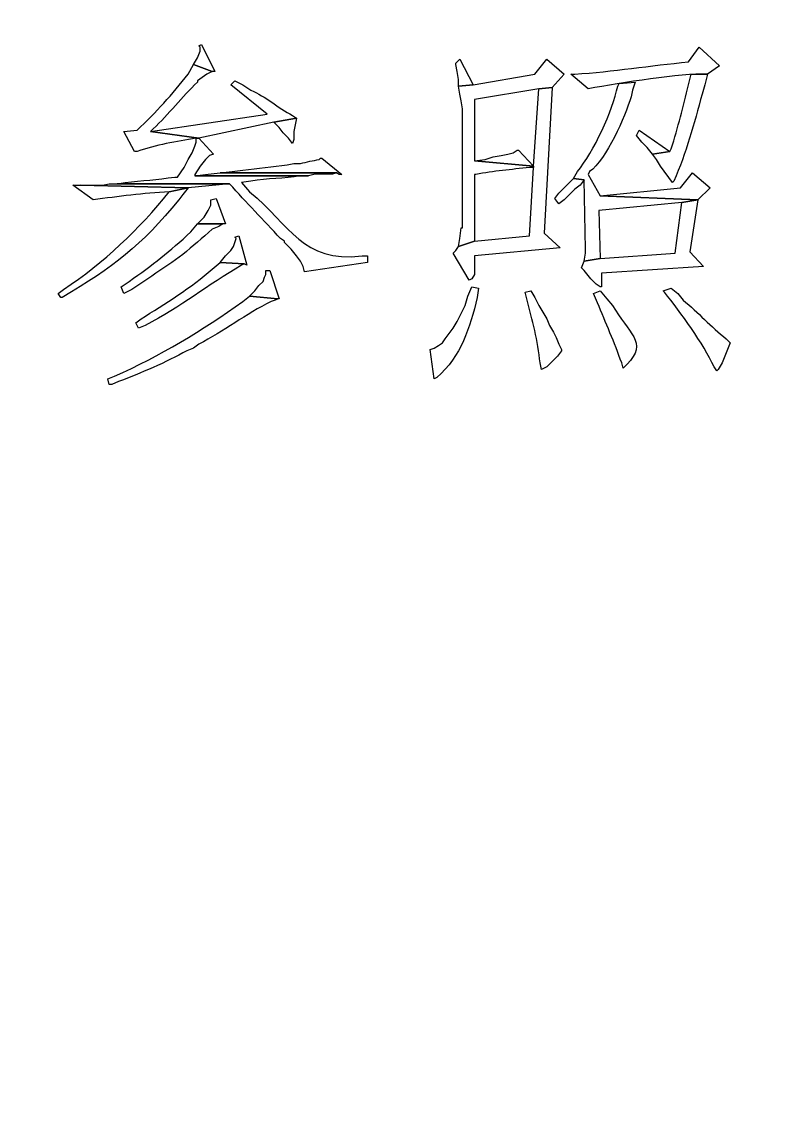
# Model space of a CAD drawing. Header units: centimetres. Extents: x -20.7 to 20.7, y -14.5 to 14.5.
# Drawn here: x -12.181 to -11.007, y -10.452 to -8.706 of the extents above; entities that cross this region are included whole.
import ezdxf

# ---------------------------------------------------------------- set-up
doc = ezdxf.new("R2010")
doc.units = ezdxf.units.CM
doc.header["$MEASUREMENT"] = 0
doc.layers.add('layer 1', color=7, linetype='Continuous')

msp = doc.modelspace()

# ---------------------------------------------------------------- linework, layer by layer
at = {"layer": 'layer 1', "lineweight": 9}
msp.add_open_spline([(19.88612, 13.89874), (19.88612, 13.89874), (-20.11465, 13.89874), (-20.11465, 13.89874), (-20.11465, 13.89874), (-20.11465, 13.89874), (-20.11465, -13.80208), (-20.11465, -13.80208)], degree=3, knots=[0, 0, 0, 0, 0.3333333, 0.3333333, 0.3333333, 0.3333333, 1, 1, 1, 1], dxfattribs=at)
at = {"layer": 'layer 1'}
for points, knots in [([(-11.89775, -8.74113), (-11.89775, -8.74113), (-11.90198, -8.74325), (-11.90198, -8.74325), (-11.90198, -8.74325), (-11.90198, -8.74325), (-11.89987, -8.74536), (-11.89987, -8.74536), (-11.89987, -8.74536), (-11.89987, -8.74536), (-11.89987, -8.75171), (-11.89987, -8.75171), (-11.89987, -8.75171), (-11.89987, -8.75171), (-11.9041, -8.7623), (-11.9041, -8.7623), (-11.9041, -8.7623), (-11.9041, -8.7623), (-11.91045, -8.77288), (-11.91045, -8.77288), (-11.91045, -8.77288), (-11.91045, -8.77288), (-11.88082, -8.78346), (-11.88082, -8.78346), (-11.88082, -8.78346), (-11.88082, -8.78346), (-11.87658, -8.78346), (-11.87658, -8.78346), (-11.87658, -8.78346), (-11.87658, -8.78346), (-11.89775, -8.74113), (-11.89775, -8.74113)], [0, 0, 0, 0, 0.1111111, 0.1111111, 0.1111111, 0.1111111, 0.2222222, 0.2222222, 0.2222222, 0.2222222, 0.3333333, 0.3333333, 0.3333333, 0.3333333, 0.4444444, 0.4444444, 0.4444444, 0.4444444, 0.5555556, 0.5555556, 0.5555556, 0.5555556, 0.6666667, 0.6666667, 0.6666667, 0.6666667, 0.7777778, 0.7777778, 0.7777778, 0.7777778, 1, 1, 1, 1]), ([(-11.11035, -8.74536), (-11.11035, -8.74536), (-11.12728, -8.76865), (-11.12728, -8.76865), (-11.12728, -8.76865), (-11.18771, -8.77373), (-11.2474, -8.78456), (-11.3072, -8.7877), (-11.3072, -8.7877), (-11.3072, -8.7877), (-11.31355, -8.7877), (-11.31355, -8.7877), (-11.31355, -8.7877), (-11.31355, -8.7877), (-11.28603, -8.81098), (-11.28603, -8.81098), (-11.28603, -8.81098), (-11.23294, -8.80174), (-11.13984, -8.78664), (-11.09765, -8.7877), (-11.09765, -8.7877), (-11.09765, -8.7877), (-11.0786, -8.775), (-11.0786, -8.775), (-11.0786, -8.775), (-11.0786, -8.775), (-11.11035, -8.74536), (-11.11035, -8.74536)], [0, 0, 0, 0, 0.125, 0.125, 0.125, 0.125, 0.25, 0.25, 0.25, 0.25, 0.375, 0.375, 0.375, 0.375, 0.5, 0.5, 0.5, 0.5, 0.625, 0.625, 0.625, 0.625, 0.75, 0.75, 0.75, 0.75, 1, 1, 1, 1]), ([(-11.48923, -8.76441), (-11.48923, -8.76441), (-11.49558, -8.77076), (-11.49558, -8.77076), (-11.49558, -8.77076), (-11.49558, -8.77076), (-11.49558, -8.77288), (-11.49558, -8.77288), (-11.49558, -8.77288), (-11.49558, -8.77288), (-11.49347, -8.78346), (-11.49347, -8.78346), (-11.49347, -8.78346), (-11.49347, -8.78346), (-11.49135, -8.79616), (-11.49135, -8.79616), (-11.49135, -8.79616), (-11.49135, -8.79616), (-11.49135, -8.80675), (-11.49135, -8.80675), (-11.49135, -8.80675), (-11.49135, -8.80675), (-11.46807, -8.80463), (-11.46807, -8.80463), (-11.46807, -8.80463), (-11.46807, -8.80463), (-11.48923, -8.76441), (-11.48923, -8.76441)], [0, 0, 0, 0, 0.125, 0.125, 0.125, 0.125, 0.25, 0.25, 0.25, 0.25, 0.375, 0.375, 0.375, 0.375, 0.5, 0.5, 0.5, 0.5, 0.625, 0.625, 0.625, 0.625, 0.75, 0.75, 0.75, 0.75, 1, 1, 1, 1]), ([(-11.35165, -8.76441), (-11.35165, -8.76441), (-11.3707, -8.7877), (-11.3707, -8.7877), (-11.3707, -8.7877), (-11.3707, -8.7877), (-11.46807, -8.80463), (-11.46807, -8.80463), (-11.46807, -8.80463), (-11.46807, -8.80463), (-11.49135, -8.80675), (-11.49135, -8.80675), (-11.49135, -8.80675), (-11.49135, -8.80675), (-11.48923, -8.81945), (-11.48923, -8.81945), (-11.48923, -8.81945), (-11.48923, -8.81945), (-11.48712, -8.83003), (-11.48712, -8.83003), (-11.48712, -8.83003), (-11.48712, -8.83003), (-11.485, -8.84273), (-11.485, -8.84273), (-11.485, -8.84273), (-11.485, -8.84273), (-11.485, -9.03111), (-11.485, -9.03111), (-11.485, -9.03111), (-11.485, -9.03111), (-11.48712, -9.03111), (-11.48712, -9.03111), (-11.48712, -9.03111), (-11.48712, -9.03111), (-11.48923, -9.04805), (-11.48923, -9.04805), (-11.48923, -9.04805), (-11.48923, -9.04805), (-11.49135, -9.06075), (-11.49135, -9.06075), (-11.49135, -9.06075), (-11.49135, -9.06075), (-11.46595, -9.05228), (-11.46595, -9.05228), (-11.46595, -9.05228), (-11.46595, -9.05228), (-11.46595, -8.94645), (-11.46595, -8.94645), (-11.46595, -8.94645), (-11.46595, -8.94645), (-11.46383, -8.94645), (-11.46383, -8.94645), (-11.46383, -8.94645), (-11.43568, -8.94144), (-11.40728, -8.93865), (-11.37917, -8.93586), (-11.37917, -8.93586), (-11.37917, -8.93586), (-11.37282, -8.93586), (-11.37282, -8.93586), (-11.37282, -8.93586), (-11.37282, -8.93586), (-11.37282, -8.93375), (-11.37282, -8.93375), (-11.37282, -8.93375), (-11.37282, -8.93375), (-11.46595, -8.92528), (-11.46595, -8.92528), (-11.46595, -8.92528), (-11.46595, -8.92528), (-11.46595, -8.82791), (-11.46595, -8.82791), (-11.46595, -8.82791), (-11.46595, -8.82791), (-11.36435, -8.81098), (-11.36435, -8.81098), (-11.36435, -8.81098), (-11.36435, -8.81098), (-11.34318, -8.80886), (-11.34318, -8.80886), (-11.34318, -8.80886), (-11.34318, -8.80886), (-11.32413, -8.7877), (-11.32413, -8.7877), (-11.32413, -8.7877), (-11.32413, -8.7877), (-11.35165, -8.76441), (-11.35165, -8.76441)], [0, 0, 0, 0, 0.0434783, 0.0434783, 0.0434783, 0.0434783, 0.0869565, 0.0869565, 0.0869565, 0.0869565, 0.1304348, 0.1304348, 0.1304348, 0.1304348, 0.173913, 0.173913, 0.173913, 0.173913, 0.2173913, 0.2173913, 0.2173913, 0.2173913, 0.2608696, 0.2608696, 0.2608696, 0.2608696, 0.3043478, 0.3043478, 0.3043478, 0.3043478, 0.3478261, 0.3478261, 0.3478261, 0.3478261, 0.3913043, 0.3913043, 0.3913043, 0.3913043, 0.4347826, 0.4347826, 0.4347826, 0.4347826, 0.4782609, 0.4782609, 0.4782609, 0.4782609, 0.5217391, 0.5217391, 0.5217391, 0.5217391, 0.5652174, 0.5652174, 0.5652174, 0.5652174, 0.6086957, 0.6086957, 0.6086957, 0.6086957, 0.6521739, 0.6521739, 0.6521739, 0.6521739, 0.6956522, 0.6956522, 0.6956522, 0.6956522, 0.7391304, 0.7391304, 0.7391304, 0.7391304, 0.7826087, 0.7826087, 0.7826087, 0.7826087, 0.826087, 0.826087, 0.826087, 0.826087, 0.8695652, 0.8695652, 0.8695652, 0.8695652, 0.9130435, 0.9130435, 0.9130435, 0.9130435, 1, 1, 1, 1]), ([(-11.91045, -8.77288), (-11.91045, -8.77288), (-11.91892, -8.7877), (-11.91892, -8.7877), (-11.91892, -8.7877), (-11.94322, -8.81976), (-11.97014, -8.84848), (-11.99935, -8.8766), (-11.99935, -8.8766), (-11.99935, -8.8766), (-12.02052, -8.87871), (-12.02052, -8.87871), (-12.02052, -8.87871), (-12.02052, -8.87871), (-12.00358, -8.91046), (-12.00358, -8.91046), (-12.00358, -8.91046), (-12.00358, -8.91046), (-11.99935, -8.91046), (-11.99935, -8.91046), (-11.99935, -8.91046), (-11.96947, -8.89921), (-11.93758, -8.89519), (-11.90622, -8.8893), (-11.90622, -8.8893), (-11.90622, -8.8893), (-11.90198, -8.8893), (-11.90198, -8.8893), (-11.90198, -8.8893), (-11.90198, -8.8893), (-11.97818, -8.87871), (-11.97818, -8.87871), (-11.97818, -8.87871), (-11.97818, -8.87871), (-11.97395, -8.87448), (-11.97395, -8.87448), (-11.97395, -8.87448), (-11.94968, -8.85137), (-11.92795, -8.82378), (-11.9041, -8.8004), (-11.9041, -8.8004), (-11.9041, -8.8004), (-11.9041, -8.79828), (-11.9041, -8.79828), (-11.9041, -8.79828), (-11.9041, -8.79828), (-11.88928, -8.7877), (-11.88928, -8.7877), (-11.88928, -8.7877), (-11.88928, -8.7877), (-11.88082, -8.78346), (-11.88082, -8.78346), (-11.88082, -8.78346), (-11.88082, -8.78346), (-11.91045, -8.77288), (-11.91045, -8.77288)], [0, 0, 0, 0, 0.0666667, 0.0666667, 0.0666667, 0.0666667, 0.1333333, 0.1333333, 0.1333333, 0.1333333, 0.2, 0.2, 0.2, 0.2, 0.2666667, 0.2666667, 0.2666667, 0.2666667, 0.3333333, 0.3333333, 0.3333333, 0.3333333, 0.4, 0.4, 0.4, 0.4, 0.4666667, 0.4666667, 0.4666667, 0.4666667, 0.5333333, 0.5333333, 0.5333333, 0.5333333, 0.6, 0.6, 0.6, 0.6, 0.6666667, 0.6666667, 0.6666667, 0.6666667, 0.7333333, 0.7333333, 0.7333333, 0.7333333, 0.8, 0.8, 0.8, 0.8, 0.8666667, 0.8666667, 0.8666667, 0.8666667, 1, 1, 1, 1]), ([(-11.84483, -8.79828), (-11.84483, -8.79828), (-11.85118, -8.80463), (-11.85118, -8.80463), (-11.85118, -8.80463), (-11.85118, -8.80463), (-11.79403, -8.8512), (-11.79403, -8.8512), (-11.79403, -8.8512), (-11.79403, -8.8512), (-11.97818, -8.87871), (-11.97818, -8.87871), (-11.97818, -8.87871), (-11.97818, -8.87871), (-11.90198, -8.8893), (-11.90198, -8.8893), (-11.90198, -8.8893), (-11.90198, -8.8893), (-11.78345, -8.8639), (-11.78345, -8.8639), (-11.78345, -8.8639), (-11.78345, -8.8639), (-11.74747, -8.85755), (-11.74747, -8.85755), (-11.74747, -8.85755), (-11.74747, -8.85755), (-11.75382, -8.85331), (-11.75382, -8.85331), (-11.75382, -8.85331), (-11.77699, -8.84072), (-11.79619, -8.82347), (-11.81943, -8.8131), (-11.81943, -8.8131), (-11.81943, -8.8131), (-11.83213, -8.80463), (-11.83213, -8.80463), (-11.83213, -8.80463), (-11.83213, -8.80463), (-11.84483, -8.79828), (-11.84483, -8.79828)], [0, 0, 0, 0, 0.0909091, 0.0909091, 0.0909091, 0.0909091, 0.1818182, 0.1818182, 0.1818182, 0.1818182, 0.2727273, 0.2727273, 0.2727273, 0.2727273, 0.3636364, 0.3636364, 0.3636364, 0.3636364, 0.4545455, 0.4545455, 0.4545455, 0.4545455, 0.5454545, 0.5454545, 0.5454545, 0.5454545, 0.6363636, 0.6363636, 0.6363636, 0.6363636, 0.7272727, 0.7272727, 0.7272727, 0.7272727, 0.8181818, 0.8181818, 0.8181818, 0.8181818, 1, 1, 1, 1]), ([(-11.21195, -8.8004), (-11.21195, -8.8004), (-11.23735, -8.80251), (-11.23735, -8.80251), (-11.23735, -8.80251), (-11.23735, -8.80251), (-11.23947, -8.80675), (-11.23947, -8.80675), (-11.23947, -8.80675), (-11.24705, -8.84587), (-11.27767, -8.91099), (-11.30297, -8.94221), (-11.30297, -8.94221), (-11.30297, -8.94221), (-11.30932, -8.9528), (-11.30932, -8.9528), (-11.30932, -8.9528), (-11.30932, -8.9528), (-11.29238, -8.95491), (-11.29238, -8.95491), (-11.29238, -8.95491), (-11.29238, -8.95491), (-11.29027, -9.06498), (-11.29027, -9.06498), (-11.29027, -9.06498), (-11.29027, -9.06498), (-11.29027, -9.07133), (-11.29027, -9.07133), (-11.29027, -9.07133), (-11.29027, -9.07133), (-11.29238, -9.08403), (-11.29238, -9.08403), (-11.29238, -9.08403), (-11.29238, -9.08403), (-11.26698, -9.0798), (-11.26698, -9.0798), (-11.26698, -9.0798), (-11.26698, -9.0798), (-11.2691, -9.0036), (-11.2691, -9.0036), (-11.2691, -9.0036), (-11.2691, -9.0036), (-11.13787, -8.9909), (-11.13787, -8.9909), (-11.13787, -8.9909), (-11.13787, -8.9909), (-11.11247, -8.98666), (-11.11247, -8.98666), (-11.11247, -8.98666), (-11.11247, -8.98666), (-11.26698, -8.98031), (-11.26698, -8.98031), (-11.26698, -8.98031), (-11.26698, -8.98031), (-11.28603, -8.94645), (-11.28603, -8.94645), (-11.28603, -8.94645), (-11.28603, -8.94645), (-11.28392, -8.94221), (-11.28392, -8.94221), (-11.28392, -8.94221), (-11.25728, -8.92267), (-11.22754, -8.85546), (-11.2183, -8.82368), (-11.2183, -8.82368), (-11.2183, -8.82368), (-11.21618, -8.8131), (-11.21618, -8.8131), (-11.21618, -8.8131), (-11.21618, -8.8131), (-11.21195, -8.8004), (-11.21195, -8.8004)], [0, 0, 0, 0, 0.0526316, 0.0526316, 0.0526316, 0.0526316, 0.1052632, 0.1052632, 0.1052632, 0.1052632, 0.1578947, 0.1578947, 0.1578947, 0.1578947, 0.2105263, 0.2105263, 0.2105263, 0.2105263, 0.2631579, 0.2631579, 0.2631579, 0.2631579, 0.3157895, 0.3157895, 0.3157895, 0.3157895, 0.3684211, 0.3684211, 0.3684211, 0.3684211, 0.4210526, 0.4210526, 0.4210526, 0.4210526, 0.4736842, 0.4736842, 0.4736842, 0.4736842, 0.5263158, 0.5263158, 0.5263158, 0.5263158, 0.5789474, 0.5789474, 0.5789474, 0.5789474, 0.6315789, 0.6315789, 0.6315789, 0.6315789, 0.6842105, 0.6842105, 0.6842105, 0.6842105, 0.7368421, 0.7368421, 0.7368421, 0.7368421, 0.7894737, 0.7894737, 0.7894737, 0.7894737, 0.8421053, 0.8421053, 0.8421053, 0.8421053, 0.8947368, 0.8947368, 0.8947368, 0.8947368, 1, 1, 1, 1]), ([(-11.09765, -8.7877), (-11.09765, -8.7877), (-11.12305, -8.7877), (-11.12305, -8.7877), (-11.12305, -8.7877), (-11.12305, -8.7877), (-11.12728, -8.80463), (-11.12728, -8.80463), (-11.12728, -8.80463), (-11.13586, -8.83991), (-11.14415, -8.87166), (-11.1548, -8.90623), (-11.1548, -8.90623), (-11.1548, -8.90623), (-11.15692, -8.91046), (-11.15692, -8.91046), (-11.15692, -8.91046), (-11.15692, -8.91046), (-11.18443, -8.9147), (-11.18443, -8.9147), (-11.18443, -8.9147), (-11.18443, -8.9147), (-11.17808, -8.92316), (-11.17808, -8.92316), (-11.17808, -8.92316), (-11.17808, -8.92316), (-11.17173, -8.93375), (-11.17173, -8.93375), (-11.17173, -8.93375), (-11.17173, -8.93375), (-11.15268, -8.95915), (-11.15268, -8.95915), (-11.15268, -8.95915), (-11.15268, -8.95915), (-11.15057, -8.95703), (-11.15057, -8.95703), (-11.15057, -8.95703), (-11.1312, -8.91279), (-11.11839, -8.86619), (-11.10612, -8.81945), (-11.10612, -8.81945), (-11.10612, -8.81945), (-11.10188, -8.80463), (-11.10188, -8.80463), (-11.10188, -8.80463), (-11.10188, -8.80463), (-11.09765, -8.7877), (-11.09765, -8.7877)], [0, 0, 0, 0, 0.0769231, 0.0769231, 0.0769231, 0.0769231, 0.1538462, 0.1538462, 0.1538462, 0.1538462, 0.2307692, 0.2307692, 0.2307692, 0.2307692, 0.3076923, 0.3076923, 0.3076923, 0.3076923, 0.3846154, 0.3846154, 0.3846154, 0.3846154, 0.4615385, 0.4615385, 0.4615385, 0.4615385, 0.5384615, 0.5384615, 0.5384615, 0.5384615, 0.6153846, 0.6153846, 0.6153846, 0.6153846, 0.6923077, 0.6923077, 0.6923077, 0.6923077, 0.7692308, 0.7692308, 0.7692308, 0.7692308, 0.8461538, 0.8461538, 0.8461538, 0.8461538, 1, 1, 1, 1]), ([(-11.34318, -8.80886), (-11.34318, -8.80886), (-11.36435, -8.81098), (-11.36435, -8.81098), (-11.36435, -8.81098), (-11.36435, -8.81098), (-11.37282, -8.93375), (-11.37282, -8.93375), (-11.37282, -8.93375), (-11.37282, -8.93375), (-11.37282, -8.93586), (-11.37282, -8.93586), (-11.37282, -8.93586), (-11.37282, -8.93586), (-11.37917, -9.04381), (-11.37917, -9.04381), (-11.37917, -9.04381), (-11.37917, -9.04381), (-11.46595, -9.05228), (-11.46595, -9.05228), (-11.46595, -9.05228), (-11.46595, -9.05228), (-11.49135, -9.06075), (-11.49135, -9.06075), (-11.49135, -9.06075), (-11.49135, -9.06075), (-11.49558, -9.0671), (-11.49558, -9.0671), (-11.49558, -9.0671), (-11.49558, -9.0671), (-11.49982, -9.07133), (-11.49982, -9.07133), (-11.49982, -9.07133), (-11.49982, -9.07133), (-11.47442, -9.11366), (-11.47442, -9.11366), (-11.47442, -9.11366), (-11.47442, -9.11366), (-11.47018, -9.11155), (-11.47018, -9.11155), (-11.47018, -9.11155), (-11.47018, -9.11155), (-11.46595, -9.1052), (-11.46595, -9.1052), (-11.46595, -9.1052), (-11.46595, -9.1052), (-11.46595, -9.07556), (-11.46595, -9.07556), (-11.46595, -9.07556), (-11.46595, -9.07556), (-11.33048, -9.06286), (-11.33048, -9.06286), (-11.33048, -9.06286), (-11.33048, -9.06286), (-11.35588, -9.03958), (-11.35588, -9.03958), (-11.35588, -9.03958), (-11.35588, -9.03958), (-11.34318, -8.80886), (-11.34318, -8.80886)], [0, 0, 0, 0, 0.0625, 0.0625, 0.0625, 0.0625, 0.125, 0.125, 0.125, 0.125, 0.1875, 0.1875, 0.1875, 0.1875, 0.25, 0.25, 0.25, 0.25, 0.3125, 0.3125, 0.3125, 0.3125, 0.375, 0.375, 0.375, 0.375, 0.4375, 0.4375, 0.4375, 0.4375, 0.5, 0.5, 0.5, 0.5, 0.5625, 0.5625, 0.5625, 0.5625, 0.625, 0.625, 0.625, 0.625, 0.6875, 0.6875, 0.6875, 0.6875, 0.75, 0.75, 0.75, 0.75, 0.8125, 0.8125, 0.8125, 0.8125, 0.875, 0.875, 0.875, 0.875, 1, 1, 1, 1]), ([(-11.74747, -8.85755), (-11.74747, -8.85755), (-11.78345, -8.8639), (-11.78345, -8.8639), (-11.78345, -8.8639), (-11.78345, -8.8639), (-11.77498, -8.87236), (-11.77498, -8.87236), (-11.77498, -8.87236), (-11.77498, -8.87236), (-11.76863, -8.88083), (-11.76863, -8.88083), (-11.76863, -8.88083), (-11.76863, -8.88083), (-11.76017, -8.8893), (-11.76017, -8.8893), (-11.76017, -8.8893), (-11.76017, -8.8893), (-11.75382, -8.89776), (-11.75382, -8.89776), (-11.75382, -8.89776), (-11.75382, -8.89776), (-11.7517, -8.89141), (-11.7517, -8.89141), (-11.7517, -8.89141), (-11.7517, -8.89141), (-11.7517, -8.87871), (-11.7517, -8.87871), (-11.7517, -8.87871), (-11.7517, -8.87871), (-11.74958, -8.86813), (-11.74958, -8.86813), (-11.74958, -8.86813), (-11.74958, -8.86813), (-11.74747, -8.85755), (-11.74747, -8.85755)], [0, 0, 0, 0, 0.1, 0.1, 0.1, 0.1, 0.2, 0.2, 0.2, 0.2, 0.3, 0.3, 0.3, 0.3, 0.4, 0.4, 0.4, 0.4, 0.5, 0.5, 0.5, 0.5, 0.6, 0.6, 0.6, 0.6, 0.7, 0.7, 0.7, 0.7, 0.8, 0.8, 0.8, 0.8, 1, 1, 1, 1]), ([(-11.90198, -8.8893), (-11.90198, -8.8893), (-11.90622, -8.8893), (-11.90622, -8.8893), (-11.90622, -8.8893), (-11.90622, -8.8893), (-11.90622, -8.89565), (-11.90622, -8.89565), (-11.90622, -8.89565), (-11.90622, -8.89565), (-11.90833, -8.902), (-11.90833, -8.902), (-11.90833, -8.902), (-11.90833, -8.902), (-11.91257, -8.91258), (-11.91257, -8.91258), (-11.91257, -8.91258), (-11.91257, -8.91258), (-11.91892, -8.92316), (-11.91892, -8.92316), (-11.91892, -8.92316), (-11.91892, -8.92316), (-11.92527, -8.93586), (-11.92527, -8.93586), (-11.92527, -8.93586), (-11.92527, -8.93586), (-11.93585, -8.95068), (-11.93585, -8.95068), (-11.93585, -8.95068), (-11.93585, -8.95068), (-11.94008, -8.95068), (-11.94008, -8.95068), (-11.94008, -8.95068), (-11.96764, -8.95502), (-11.99148, -8.95636), (-12.0184, -8.95915), (-12.0184, -8.95915), (-12.0184, -8.95915), (-12.0311, -8.96126), (-12.0311, -8.96126), (-12.0311, -8.96126), (-12.0311, -8.96126), (-11.8533, -8.96126), (-11.8533, -8.96126), (-11.8533, -8.96126), (-11.82656, -8.99167), (-11.79961, -9.01845), (-11.77287, -9.04805), (-11.77287, -9.04805), (-11.77287, -9.04805), (-11.76652, -9.05228), (-11.76652, -9.05228), (-11.76652, -9.05228), (-11.76652, -9.05228), (-11.76652, -9.0544), (-11.76652, -9.0544), (-11.76652, -9.0544), (-11.76652, -9.0544), (-11.75593, -9.06498), (-11.75593, -9.06498), (-11.75593, -9.06498), (-11.75593, -9.06498), (-11.74747, -9.07556), (-11.74747, -9.07556), (-11.74747, -9.07556), (-11.74747, -9.07556), (-11.74112, -9.08403), (-11.74112, -9.08403), (-11.74112, -9.08403), (-11.74112, -9.08403), (-11.73688, -9.0925), (-11.73688, -9.0925), (-11.73688, -9.0925), (-11.73688, -9.0925), (-11.73477, -9.10096), (-11.73477, -9.10096), (-11.73477, -9.10096), (-11.73477, -9.10096), (-11.63528, -9.08615), (-11.63528, -9.08615), (-11.63528, -9.08615), (-11.63528, -9.08615), (-11.63528, -9.07556), (-11.63528, -9.07556), (-11.63528, -9.07556), (-11.63528, -9.07556), (-11.64375, -9.07556), (-11.64375, -9.07556), (-11.64375, -9.07556), (-11.73918, -9.0865), (-11.75597, -9.02773), (-11.82155, -8.97396), (-11.82155, -8.97396), (-11.82155, -8.97396), (-11.83425, -8.95915), (-11.83425, -8.95915), (-11.83425, -8.95915), (-11.83425, -8.95915), (-11.81943, -8.95703), (-11.81943, -8.95703), (-11.81943, -8.95703), (-11.7934, -8.95237), (-11.76698, -8.95421), (-11.74112, -8.94856), (-11.74112, -8.94856), (-11.74112, -8.94856), (-11.72842, -8.94856), (-11.72842, -8.94856), (-11.72842, -8.94856), (-11.72842, -8.94856), (-11.90833, -8.94856), (-11.90833, -8.94856), (-11.90833, -8.94856), (-11.90833, -8.94856), (-11.90833, -8.94645), (-11.90833, -8.94645), (-11.90833, -8.94645), (-11.90833, -8.94645), (-11.89987, -8.93375), (-11.89987, -8.93375), (-11.89987, -8.93375), (-11.89987, -8.93375), (-11.8914, -8.92316), (-11.8914, -8.92316), (-11.8914, -8.92316), (-11.8914, -8.92316), (-11.88505, -8.91681), (-11.88505, -8.91681), (-11.88505, -8.91681), (-11.88505, -8.91681), (-11.8787, -8.9147), (-11.8787, -8.9147), (-11.8787, -8.9147), (-11.8787, -8.9147), (-11.90198, -8.8893), (-11.90198, -8.8893)], [0, 0, 0, 0, 0.0285714, 0.0285714, 0.0285714, 0.0285714, 0.0571429, 0.0571429, 0.0571429, 0.0571429, 0.0857143, 0.0857143, 0.0857143, 0.0857143, 0.1142857, 0.1142857, 0.1142857, 0.1142857, 0.1428571, 0.1428571, 0.1428571, 0.1428571, 0.1714286, 0.1714286, 0.1714286, 0.1714286, 0.2, 0.2, 0.2, 0.2, 0.2285714, 0.2285714, 0.2285714, 0.2285714, 0.2571429, 0.2571429, 0.2571429, 0.2571429, 0.2857143, 0.2857143, 0.2857143, 0.2857143, 0.3142857, 0.3142857, 0.3142857, 0.3142857, 0.3428571, 0.3428571, 0.3428571, 0.3428571, 0.3714286, 0.3714286, 0.3714286, 0.3714286, 0.4, 0.4, 0.4, 0.4, 0.4285714, 0.4285714, 0.4285714, 0.4285714, 0.4571429, 0.4571429, 0.4571429, 0.4571429, 0.4857143, 0.4857143, 0.4857143, 0.4857143, 0.5142857, 0.5142857, 0.5142857, 0.5142857, 0.5428571, 0.5428571, 0.5428571, 0.5428571, 0.5714286, 0.5714286, 0.5714286, 0.5714286, 0.6, 0.6, 0.6, 0.6, 0.6285714, 0.6285714, 0.6285714, 0.6285714, 0.6571429, 0.6571429, 0.6571429, 0.6571429, 0.6857143, 0.6857143, 0.6857143, 0.6857143, 0.7142857, 0.7142857, 0.7142857, 0.7142857, 0.7428571, 0.7428571, 0.7428571, 0.7428571, 0.7714286, 0.7714286, 0.7714286, 0.7714286, 0.8, 0.8, 0.8, 0.8, 0.8285714, 0.8285714, 0.8285714, 0.8285714, 0.8571429, 0.8571429, 0.8571429, 0.8571429, 0.8857143, 0.8857143, 0.8857143, 0.8857143, 0.9142857, 0.9142857, 0.9142857, 0.9142857, 0.9428571, 0.9428571, 0.9428571, 0.9428571, 1, 1, 1, 1]), ([(-11.2056, -8.8766), (-11.2056, -8.8766), (-11.20983, -8.88506), (-11.20983, -8.88506), (-11.20983, -8.88506), (-11.20983, -8.88506), (-11.20137, -8.89565), (-11.20137, -8.89565), (-11.20137, -8.89565), (-11.20137, -8.89565), (-11.1929, -8.90411), (-11.1929, -8.90411), (-11.1929, -8.90411), (-11.1929, -8.90411), (-11.18443, -8.9147), (-11.18443, -8.9147), (-11.18443, -8.9147), (-11.18443, -8.9147), (-11.15692, -8.91046), (-11.15692, -8.91046), (-11.15692, -8.91046), (-11.15692, -8.91046), (-11.2056, -8.8766), (-11.2056, -8.8766)], [0, 0, 0, 0, 0.1428571, 0.1428571, 0.1428571, 0.1428571, 0.2857143, 0.2857143, 0.2857143, 0.2857143, 0.4285714, 0.4285714, 0.4285714, 0.4285714, 0.5714286, 0.5714286, 0.5714286, 0.5714286, 0.7142857, 0.7142857, 0.7142857, 0.7142857, 1, 1, 1, 1]), ([(-11.3961, -8.90835), (-11.3961, -8.90835), (-11.39822, -8.90835), (-11.39822, -8.90835), (-11.39822, -8.90835), (-11.39822, -8.90835), (-11.40457, -8.91258), (-11.40457, -8.91258), (-11.40457, -8.91258), (-11.40457, -8.91258), (-11.41303, -8.9147), (-11.41303, -8.9147), (-11.41303, -8.9147), (-11.41303, -8.9147), (-11.42362, -8.91681), (-11.42362, -8.91681), (-11.42362, -8.91681), (-11.42362, -8.91681), (-11.43632, -8.91893), (-11.43632, -8.91893), (-11.43632, -8.91893), (-11.43632, -8.91893), (-11.44902, -8.92316), (-11.44902, -8.92316), (-11.44902, -8.92316), (-11.44902, -8.92316), (-11.46595, -8.92528), (-11.46595, -8.92528), (-11.46595, -8.92528), (-11.46595, -8.92528), (-11.37282, -8.93375), (-11.37282, -8.93375), (-11.37282, -8.93375), (-11.37282, -8.93375), (-11.3961, -8.90835), (-11.3961, -8.90835)], [0, 0, 0, 0, 0.1, 0.1, 0.1, 0.1, 0.2, 0.2, 0.2, 0.2, 0.3, 0.3, 0.3, 0.3, 0.4, 0.4, 0.4, 0.4, 0.5, 0.5, 0.5, 0.5, 0.6, 0.6, 0.6, 0.6, 0.7, 0.7, 0.7, 0.7, 0.8, 0.8, 0.8, 0.8, 1, 1, 1, 1]), ([(-11.70725, -8.92105), (-11.70725, -8.92105), (-11.70937, -8.92105), (-11.70937, -8.92105), (-11.70937, -8.92105), (-11.70937, -8.92105), (-11.71148, -8.92316), (-11.71148, -8.92316), (-11.71148, -8.92316), (-11.72136, -8.92447), (-11.73117, -8.92665), (-11.74112, -8.92951), (-11.74112, -8.92951), (-11.74112, -8.92951), (-11.7517, -8.92951), (-11.7517, -8.92951), (-11.7517, -8.92951), (-11.7517, -8.92951), (-11.76228, -8.93163), (-11.76228, -8.93163), (-11.76228, -8.93163), (-11.7849, -8.93466), (-11.80864, -8.93625), (-11.83213, -8.9401), (-11.83213, -8.9401), (-11.83213, -8.9401), (-11.84907, -8.94221), (-11.84907, -8.94221), (-11.84907, -8.94221), (-11.84907, -8.94221), (-11.86812, -8.94433), (-11.86812, -8.94433), (-11.86812, -8.94433), (-11.86812, -8.94433), (-11.68397, -8.94433), (-11.68397, -8.94433), (-11.68397, -8.94433), (-11.68397, -8.94433), (-11.67973, -8.94645), (-11.67973, -8.94645), (-11.67973, -8.94645), (-11.67973, -8.94645), (-11.6755, -8.94645), (-11.6755, -8.94645), (-11.6755, -8.94645), (-11.6755, -8.94645), (-11.70725, -8.92105), (-11.70725, -8.92105)], [0, 0, 0, 0, 0.0769231, 0.0769231, 0.0769231, 0.0769231, 0.1538462, 0.1538462, 0.1538462, 0.1538462, 0.2307692, 0.2307692, 0.2307692, 0.2307692, 0.3076923, 0.3076923, 0.3076923, 0.3076923, 0.3846154, 0.3846154, 0.3846154, 0.3846154, 0.4615385, 0.4615385, 0.4615385, 0.4615385, 0.5384615, 0.5384615, 0.5384615, 0.5384615, 0.6153846, 0.6153846, 0.6153846, 0.6153846, 0.6923077, 0.6923077, 0.6923077, 0.6923077, 0.7692308, 0.7692308, 0.7692308, 0.7692308, 0.8461538, 0.8461538, 0.8461538, 0.8461538, 1, 1, 1, 1]), ([(-11.86812, -8.94433), (-11.86812, -8.94433), (-11.88717, -8.94644), (-11.88717, -8.94644), (-11.88717, -8.94644), (-11.88717, -8.94644), (-11.90833, -8.94856), (-11.90833, -8.94856), (-11.90833, -8.94856), (-11.90833, -8.94856), (-11.72842, -8.94856), (-11.72842, -8.94856), (-11.72842, -8.94856), (-11.72842, -8.94856), (-11.71783, -8.94644), (-11.71783, -8.94644), (-11.71783, -8.94644), (-11.71783, -8.94644), (-11.69032, -8.94644), (-11.69032, -8.94644), (-11.69032, -8.94644), (-11.69032, -8.94644), (-11.68397, -8.94433), (-11.68397, -8.94433), (-11.68397, -8.94433), (-11.68397, -8.94433), (-11.86812, -8.94433), (-11.86812, -8.94433)], [0, 0, 0, 0, 0.125, 0.125, 0.125, 0.125, 0.25, 0.25, 0.25, 0.25, 0.375, 0.375, 0.375, 0.375, 0.5, 0.5, 0.5, 0.5, 0.625, 0.625, 0.625, 0.625, 0.75, 0.75, 0.75, 0.75, 1, 1, 1, 1]), ([(-11.30932, -8.9528), (-11.30932, -8.9528), (-11.3326, -8.97608), (-11.3326, -8.97608), (-11.3326, -8.97608), (-11.3326, -8.97608), (-11.33895, -8.98455), (-11.33895, -8.98455), (-11.33895, -8.98455), (-11.33895, -8.98455), (-11.3326, -8.99301), (-11.3326, -8.99301), (-11.3326, -8.99301), (-11.3326, -8.99301), (-11.32413, -8.98666), (-11.32413, -8.98666), (-11.32413, -8.98666), (-11.32413, -8.98666), (-11.3072, -8.96973), (-11.3072, -8.96973), (-11.3072, -8.96973), (-11.3072, -8.96973), (-11.29873, -8.96338), (-11.29873, -8.96338), (-11.29873, -8.96338), (-11.29873, -8.96338), (-11.29238, -8.95491), (-11.29238, -8.95491), (-11.29238, -8.95491), (-11.29238, -8.95491), (-11.30932, -8.9528), (-11.30932, -8.9528)], [0, 0, 0, 0, 0.1111111, 0.1111111, 0.1111111, 0.1111111, 0.2222222, 0.2222222, 0.2222222, 0.2222222, 0.3333333, 0.3333333, 0.3333333, 0.3333333, 0.4444444, 0.4444444, 0.4444444, 0.4444444, 0.5555556, 0.5555556, 0.5555556, 0.5555556, 0.6666667, 0.6666667, 0.6666667, 0.6666667, 0.7777778, 0.7777778, 0.7777778, 0.7777778, 1, 1, 1, 1]), ([(-11.12093, -8.94433), (-11.12093, -8.94433), (-11.13998, -8.96761), (-11.13998, -8.96761), (-11.13998, -8.96761), (-11.13998, -8.96761), (-11.26698, -8.98031), (-11.26698, -8.98031), (-11.26698, -8.98031), (-11.26698, -8.98031), (-11.11247, -8.98666), (-11.11247, -8.98666), (-11.11247, -8.98666), (-11.11247, -8.98666), (-11.09342, -8.96761), (-11.09342, -8.96761), (-11.09342, -8.96761), (-11.09342, -8.96761), (-11.12093, -8.94433), (-11.12093, -8.94433)], [0, 0, 0, 0, 0.1666667, 0.1666667, 0.1666667, 0.1666667, 0.3333333, 0.3333333, 0.3333333, 0.3333333, 0.5, 0.5, 0.5, 0.5, 0.6666667, 0.6666667, 0.6666667, 0.6666667, 1, 1, 1, 1]), ([(-11.91892, -8.96761), (-11.91892, -8.96761), (-11.94855, -8.97396), (-11.94855, -8.97396), (-11.94855, -8.97396), (-11.99607, -9.03344), (-12.05223, -9.08636), (-12.11577, -9.12848), (-12.11577, -9.12848), (-12.11577, -9.12848), (-12.12423, -9.13483), (-12.12423, -9.13483), (-12.12423, -9.13483), (-12.12423, -9.13483), (-12.12, -9.14118), (-12.12, -9.14118), (-12.12, -9.14118), (-12.12, -9.14118), (-12.11788, -9.14118), (-12.11788, -9.14118), (-12.11788, -9.14118), (-12.03883, -9.09398), (-11.99177, -9.0593), (-11.93373, -8.98666), (-11.93373, -8.98666), (-11.93373, -8.98666), (-11.92738, -8.9782), (-11.92738, -8.9782), (-11.92738, -8.9782), (-11.92738, -8.9782), (-11.91892, -8.96761), (-11.91892, -8.96761)], [0, 0, 0, 0, 0.1111111, 0.1111111, 0.1111111, 0.1111111, 0.2222222, 0.2222222, 0.2222222, 0.2222222, 0.3333333, 0.3333333, 0.3333333, 0.3333333, 0.4444444, 0.4444444, 0.4444444, 0.4444444, 0.5555556, 0.5555556, 0.5555556, 0.5555556, 0.6666667, 0.6666667, 0.6666667, 0.6666667, 0.7777778, 0.7777778, 0.7777778, 0.7777778, 1, 1, 1, 1]), ([(-12.10095, -8.96338), (-12.10095, -8.96338), (-12.0692, -8.98666), (-12.0692, -8.98666), (-12.0692, -8.98666), (-12.02845, -8.98165), (-11.99021, -8.97625), (-11.94855, -8.97396), (-11.94855, -8.97396), (-11.94855, -8.97396), (-11.91892, -8.96761), (-11.91892, -8.96761), (-11.91892, -8.96761), (-11.91892, -8.96761), (-12.08825, -8.96338), (-12.08825, -8.96338), (-12.08825, -8.96338), (-12.08825, -8.96338), (-12.0946, -8.96338), (-12.0946, -8.96338), (-12.0946, -8.96338), (-12.0946, -8.96338), (-12.10095, -8.96338), (-12.10095, -8.96338)], [0, 0, 0, 0, 0.1428571, 0.1428571, 0.1428571, 0.1428571, 0.2857143, 0.2857143, 0.2857143, 0.2857143, 0.4285714, 0.4285714, 0.4285714, 0.4285714, 0.5714286, 0.5714286, 0.5714286, 0.5714286, 0.7142857, 0.7142857, 0.7142857, 0.7142857, 1, 1, 1, 1]), ([(-12.0311, -8.96126), (-12.0311, -8.96126), (-12.0438, -8.96126), (-12.0438, -8.96126), (-12.0438, -8.96126), (-12.0438, -8.96126), (-12.05438, -8.96338), (-12.05438, -8.96338), (-12.05438, -8.96338), (-12.05438, -8.96338), (-12.08825, -8.96338), (-12.08825, -8.96338), (-12.08825, -8.96338), (-12.08825, -8.96338), (-11.91892, -8.96761), (-11.91892, -8.96761), (-11.91892, -8.96761), (-11.91892, -8.96761), (-11.8533, -8.96126), (-11.8533, -8.96126), (-11.8533, -8.96126), (-11.8533, -8.96126), (-12.0311, -8.96126), (-12.0311, -8.96126)], [0, 0, 0, 0, 0.1428571, 0.1428571, 0.1428571, 0.1428571, 0.2857143, 0.2857143, 0.2857143, 0.2857143, 0.4285714, 0.4285714, 0.4285714, 0.4285714, 0.5714286, 0.5714286, 0.5714286, 0.5714286, 0.7142857, 0.7142857, 0.7142857, 0.7142857, 1, 1, 1, 1]), ([(-11.87447, -8.98455), (-11.87447, -8.98455), (-11.88293, -8.98666), (-11.88293, -8.98666), (-11.88293, -8.98666), (-11.88293, -8.98666), (-11.88293, -8.99513), (-11.88293, -8.99513), (-11.88293, -8.99513), (-11.88293, -8.99513), (-11.88717, -9.0036), (-11.88717, -9.0036), (-11.88717, -9.0036), (-11.88717, -9.0036), (-11.89352, -9.01418), (-11.89352, -9.01418), (-11.89352, -9.01418), (-11.89352, -9.01418), (-11.9041, -9.02476), (-11.9041, -9.02476), (-11.9041, -9.02476), (-11.9041, -9.02476), (-11.85965, -9.02476), (-11.85965, -9.02476), (-11.85965, -9.02476), (-11.85965, -9.02476), (-11.87447, -8.98455), (-11.87447, -8.98455)], [0, 0, 0, 0, 0.125, 0.125, 0.125, 0.125, 0.25, 0.25, 0.25, 0.25, 0.375, 0.375, 0.375, 0.375, 0.5, 0.5, 0.5, 0.5, 0.625, 0.625, 0.625, 0.625, 0.75, 0.75, 0.75, 0.75, 1, 1, 1, 1]), ([(-11.11247, -8.98666), (-11.11247, -8.98666), (-11.13787, -8.9909), (-11.13787, -8.9909), (-11.13787, -8.9909), (-11.13787, -8.9909), (-11.14845, -9.07133), (-11.14845, -9.07133), (-11.14845, -9.07133), (-11.14845, -9.07133), (-11.26698, -9.0798), (-11.26698, -9.0798), (-11.26698, -9.0798), (-11.26698, -9.0798), (-11.29238, -9.08403), (-11.29238, -9.08403), (-11.29238, -9.08403), (-11.29238, -9.08403), (-11.29662, -9.09461), (-11.29662, -9.09461), (-11.29662, -9.09461), (-11.29662, -9.09461), (-11.29238, -9.09885), (-11.29238, -9.09885), (-11.29238, -9.09885), (-11.29238, -9.09885), (-11.2818, -9.11155), (-11.2818, -9.11155), (-11.2818, -9.11155), (-11.2818, -9.11155), (-11.27333, -9.12001), (-11.27333, -9.12001), (-11.27333, -9.12001), (-11.27333, -9.12001), (-11.26698, -9.12425), (-11.26698, -9.12425), (-11.26698, -9.12425), (-11.26698, -9.12425), (-11.26487, -9.12425), (-11.26487, -9.12425), (-11.26487, -9.12425), (-11.26487, -9.12425), (-11.26487, -9.10308), (-11.26487, -9.10308), (-11.26487, -9.10308), (-11.26487, -9.10308), (-11.104, -9.0925), (-11.104, -9.0925), (-11.104, -9.0925), (-11.104, -9.0925), (-11.12517, -9.06921), (-11.12517, -9.06921), (-11.12517, -9.06921), (-11.12517, -9.06921), (-11.11247, -8.98666), (-11.11247, -8.98666)], [0, 0, 0, 0, 0.0666667, 0.0666667, 0.0666667, 0.0666667, 0.1333333, 0.1333333, 0.1333333, 0.1333333, 0.2, 0.2, 0.2, 0.2, 0.2666667, 0.2666667, 0.2666667, 0.2666667, 0.3333333, 0.3333333, 0.3333333, 0.3333333, 0.4, 0.4, 0.4, 0.4, 0.4666667, 0.4666667, 0.4666667, 0.4666667, 0.5333333, 0.5333333, 0.5333333, 0.5333333, 0.6, 0.6, 0.6, 0.6, 0.6666667, 0.6666667, 0.6666667, 0.6666667, 0.7333333, 0.7333333, 0.7333333, 0.7333333, 0.8, 0.8, 0.8, 0.8, 0.8666667, 0.8666667, 0.8666667, 0.8666667, 1, 1, 1, 1]), ([(-11.9041, -9.02476), (-11.9041, -9.02476), (-11.91468, -9.03746), (-11.91468, -9.03746), (-11.91468, -9.03746), (-11.94791, -9.06896), (-11.97444, -9.0896), (-12.01205, -9.11578), (-12.01205, -9.11578), (-12.01205, -9.11578), (-12.02475, -9.12425), (-12.02475, -9.12425), (-12.02475, -9.12425), (-12.02475, -9.12425), (-12.02052, -9.13483), (-12.02052, -9.13483), (-12.02052, -9.13483), (-12.02052, -9.13483), (-12.00782, -9.12848), (-12.00782, -9.12848), (-12.00782, -9.12848), (-12.00782, -9.12848), (-11.99512, -9.12001), (-11.99512, -9.12001), (-11.99512, -9.12001), (-11.97765, -9.10957), (-11.9621, -9.0962), (-11.94432, -9.08615), (-11.94432, -9.08615), (-11.94432, -9.08615), (-11.92738, -9.07345), (-11.92738, -9.07345), (-11.92738, -9.07345), (-11.91211, -9.05969), (-11.89546, -9.04766), (-11.88082, -9.03323), (-11.88082, -9.03323), (-11.88082, -9.03323), (-11.87023, -9.029), (-11.87023, -9.029), (-11.87023, -9.029), (-11.87023, -9.029), (-11.86388, -9.02476), (-11.86388, -9.02476), (-11.86388, -9.02476), (-11.86388, -9.02476), (-11.9041, -9.02476), (-11.9041, -9.02476)], [0, 0, 0, 0, 0.0769231, 0.0769231, 0.0769231, 0.0769231, 0.1538462, 0.1538462, 0.1538462, 0.1538462, 0.2307692, 0.2307692, 0.2307692, 0.2307692, 0.3076923, 0.3076923, 0.3076923, 0.3076923, 0.3846154, 0.3846154, 0.3846154, 0.3846154, 0.4615385, 0.4615385, 0.4615385, 0.4615385, 0.5384615, 0.5384615, 0.5384615, 0.5384615, 0.6153846, 0.6153846, 0.6153846, 0.6153846, 0.6923077, 0.6923077, 0.6923077, 0.6923077, 0.7692308, 0.7692308, 0.7692308, 0.7692308, 0.8461538, 0.8461538, 0.8461538, 0.8461538, 1, 1, 1, 1]), ([(-11.83848, -9.04381), (-11.83848, -9.04381), (-11.84483, -9.04593), (-11.84483, -9.04593), (-11.84483, -9.04593), (-11.84483, -9.04593), (-11.84272, -9.04805), (-11.84272, -9.04805), (-11.84272, -9.04805), (-11.84272, -9.04805), (-11.84483, -9.0544), (-11.84483, -9.0544), (-11.84483, -9.0544), (-11.84483, -9.0544), (-11.84695, -9.06075), (-11.84695, -9.06075), (-11.84695, -9.06075), (-11.84695, -9.06075), (-11.85118, -9.0671), (-11.85118, -9.0671), (-11.85118, -9.0671), (-11.85118, -9.0671), (-11.85965, -9.07556), (-11.85965, -9.07556), (-11.85965, -9.07556), (-11.85965, -9.07556), (-11.86812, -9.08615), (-11.86812, -9.08615), (-11.86812, -9.08615), (-11.86812, -9.08615), (-11.83002, -9.08826), (-11.83002, -9.08826), (-11.83002, -9.08826), (-11.83002, -9.08826), (-11.82578, -9.09038), (-11.82578, -9.09038), (-11.82578, -9.09038), (-11.82578, -9.09038), (-11.83848, -9.04381), (-11.83848, -9.04381)], [0, 0, 0, 0, 0.0909091, 0.0909091, 0.0909091, 0.0909091, 0.1818182, 0.1818182, 0.1818182, 0.1818182, 0.2727273, 0.2727273, 0.2727273, 0.2727273, 0.3636364, 0.3636364, 0.3636364, 0.3636364, 0.4545455, 0.4545455, 0.4545455, 0.4545455, 0.5454545, 0.5454545, 0.5454545, 0.5454545, 0.6363636, 0.6363636, 0.6363636, 0.6363636, 0.7272727, 0.7272727, 0.7272727, 0.7272727, 0.8181818, 0.8181818, 0.8181818, 0.8181818, 1, 1, 1, 1]), ([(-11.86812, -9.08615), (-11.86812, -9.08615), (-11.88082, -9.09673), (-11.88082, -9.09673), (-11.88082, -9.09673), (-11.9125, -9.12439), (-11.95695, -9.15261), (-11.993, -9.17505), (-11.993, -9.17505), (-11.993, -9.17505), (-12.00147, -9.1814), (-12.00147, -9.1814), (-12.00147, -9.1814), (-12.00147, -9.1814), (-11.99723, -9.18986), (-11.99723, -9.18986), (-11.99723, -9.18986), (-11.99723, -9.18986), (-11.98665, -9.18563), (-11.98665, -9.18563), (-11.98665, -9.18563), (-11.92879, -9.15557), (-11.88882, -9.12167), (-11.83425, -9.09038), (-11.83425, -9.09038), (-11.83425, -9.09038), (-11.83002, -9.08826), (-11.83002, -9.08826), (-11.83002, -9.08826), (-11.83002, -9.08826), (-11.86812, -9.08615), (-11.86812, -9.08615)], [0, 0, 0, 0, 0.1111111, 0.1111111, 0.1111111, 0.1111111, 0.2222222, 0.2222222, 0.2222222, 0.2222222, 0.3333333, 0.3333333, 0.3333333, 0.3333333, 0.4444444, 0.4444444, 0.4444444, 0.4444444, 0.5555556, 0.5555556, 0.5555556, 0.5555556, 0.6666667, 0.6666667, 0.6666667, 0.6666667, 0.7777778, 0.7777778, 0.7777778, 0.7777778, 1, 1, 1, 1]), ([(-11.7898, -9.09885), (-11.7898, -9.09885), (-11.79615, -9.09885), (-11.79615, -9.09885), (-11.79615, -9.09885), (-11.79615, -9.09885), (-11.79615, -9.1052), (-11.79615, -9.1052), (-11.79615, -9.1052), (-11.79615, -9.1052), (-11.79827, -9.10943), (-11.79827, -9.10943), (-11.79827, -9.10943), (-11.79827, -9.10943), (-11.80038, -9.11578), (-11.80038, -9.11578), (-11.80038, -9.11578), (-11.80038, -9.11578), (-11.80673, -9.12213), (-11.80673, -9.12213), (-11.80673, -9.12213), (-11.80673, -9.12213), (-11.81308, -9.1306), (-11.81308, -9.1306), (-11.81308, -9.1306), (-11.81308, -9.1306), (-11.82155, -9.13906), (-11.82155, -9.13906), (-11.82155, -9.13906), (-11.82155, -9.13906), (-11.7771, -9.1433), (-11.7771, -9.1433), (-11.7771, -9.1433), (-11.7771, -9.1433), (-11.77498, -9.1433), (-11.77498, -9.1433), (-11.77498, -9.1433), (-11.77498, -9.1433), (-11.7898, -9.09885), (-11.7898, -9.09885)], [0, 0, 0, 0, 0.0909091, 0.0909091, 0.0909091, 0.0909091, 0.1818182, 0.1818182, 0.1818182, 0.1818182, 0.2727273, 0.2727273, 0.2727273, 0.2727273, 0.3636364, 0.3636364, 0.3636364, 0.3636364, 0.4545455, 0.4545455, 0.4545455, 0.4545455, 0.5454545, 0.5454545, 0.5454545, 0.5454545, 0.6363636, 0.6363636, 0.6363636, 0.6363636, 0.7272727, 0.7272727, 0.7272727, 0.7272727, 0.8181818, 0.8181818, 0.8181818, 0.8181818, 1, 1, 1, 1]), ([(-11.47018, -9.12425), (-11.47018, -9.12425), (-11.47653, -9.13906), (-11.47653, -9.13906), (-11.47653, -9.13906), (-11.47653, -9.13906), (-11.48077, -9.15388), (-11.48077, -9.15388), (-11.48077, -9.15388), (-11.48077, -9.15388), (-11.49347, -9.17928), (-11.49347, -9.17928), (-11.49347, -9.17928), (-11.49347, -9.17928), (-11.49982, -9.18986), (-11.49982, -9.18986), (-11.49982, -9.18986), (-11.49982, -9.18986), (-11.51252, -9.2068), (-11.51252, -9.2068), (-11.51252, -9.2068), (-11.51252, -9.2068), (-11.51675, -9.21315), (-11.51675, -9.21315), (-11.51675, -9.21315), (-11.51675, -9.21315), (-11.5231, -9.21738), (-11.5231, -9.21738), (-11.5231, -9.21738), (-11.5231, -9.21738), (-11.52945, -9.22161), (-11.52945, -9.22161), (-11.52945, -9.22161), (-11.52945, -9.22161), (-11.5358, -9.22373), (-11.5358, -9.22373), (-11.5358, -9.22373), (-11.5358, -9.22373), (-11.52945, -9.2703), (-11.52945, -9.2703), (-11.52945, -9.2703), (-11.52945, -9.2703), (-11.52522, -9.26818), (-11.52522, -9.26818), (-11.52522, -9.26818), (-11.48722, -9.23322), (-11.47297, -9.19014), (-11.46172, -9.14118), (-11.46172, -9.14118), (-11.46172, -9.14118), (-11.4596, -9.12636), (-11.4596, -9.12636), (-11.4596, -9.12636), (-11.4596, -9.12636), (-11.47018, -9.12425), (-11.47018, -9.12425)], [0, 0, 0, 0, 0.0666667, 0.0666667, 0.0666667, 0.0666667, 0.1333333, 0.1333333, 0.1333333, 0.1333333, 0.2, 0.2, 0.2, 0.2, 0.2666667, 0.2666667, 0.2666667, 0.2666667, 0.3333333, 0.3333333, 0.3333333, 0.3333333, 0.4, 0.4, 0.4, 0.4, 0.4666667, 0.4666667, 0.4666667, 0.4666667, 0.5333333, 0.5333333, 0.5333333, 0.5333333, 0.6, 0.6, 0.6, 0.6, 0.6666667, 0.6666667, 0.6666667, 0.6666667, 0.7333333, 0.7333333, 0.7333333, 0.7333333, 0.8, 0.8, 0.8, 0.8, 0.8666667, 0.8666667, 0.8666667, 0.8666667, 1, 1, 1, 1]), ([(-11.37705, -9.1306), (-11.37705, -9.1306), (-11.38552, -9.13271), (-11.38552, -9.13271), (-11.38552, -9.13271), (-11.38552, -9.13271), (-11.3834, -9.1433), (-11.3834, -9.1433), (-11.3834, -9.1433), (-11.37405, -9.17716), (-11.36558, -9.21004), (-11.36223, -9.2449), (-11.36223, -9.2449), (-11.36223, -9.2449), (-11.36012, -9.25548), (-11.36012, -9.25548), (-11.36012, -9.25548), (-11.36012, -9.25548), (-11.35165, -9.25125), (-11.35165, -9.25125), (-11.35165, -9.25125), (-11.35165, -9.25125), (-11.33472, -9.23431), (-11.33472, -9.23431), (-11.33472, -9.23431), (-11.33472, -9.23431), (-11.32837, -9.22585), (-11.32837, -9.22585), (-11.32837, -9.22585), (-11.32837, -9.22585), (-11.32837, -9.22373), (-11.32837, -9.22373), (-11.32837, -9.22373), (-11.32837, -9.22373), (-11.3326, -9.21526), (-11.3326, -9.21526), (-11.3326, -9.21526), (-11.3326, -9.21526), (-11.33683, -9.20468), (-11.33683, -9.20468), (-11.33683, -9.20468), (-11.33683, -9.20468), (-11.34107, -9.19621), (-11.34107, -9.19621), (-11.34107, -9.19621), (-11.34107, -9.19621), (-11.34742, -9.18563), (-11.34742, -9.18563), (-11.34742, -9.18563), (-11.34742, -9.18563), (-11.35165, -9.17505), (-11.35165, -9.17505), (-11.35165, -9.17505), (-11.35165, -9.17505), (-11.36435, -9.15388), (-11.36435, -9.15388), (-11.36435, -9.15388), (-11.36435, -9.15388), (-11.3707, -9.14118), (-11.3707, -9.14118), (-11.3707, -9.14118), (-11.3707, -9.14118), (-11.37705, -9.1306), (-11.37705, -9.1306)], [0, 0, 0, 0, 0.0588235, 0.0588235, 0.0588235, 0.0588235, 0.1176471, 0.1176471, 0.1176471, 0.1176471, 0.1764706, 0.1764706, 0.1764706, 0.1764706, 0.2352941, 0.2352941, 0.2352941, 0.2352941, 0.2941176, 0.2941176, 0.2941176, 0.2941176, 0.3529412, 0.3529412, 0.3529412, 0.3529412, 0.4117647, 0.4117647, 0.4117647, 0.4117647, 0.4705882, 0.4705882, 0.4705882, 0.4705882, 0.5294118, 0.5294118, 0.5294118, 0.5294118, 0.5882353, 0.5882353, 0.5882353, 0.5882353, 0.6470588, 0.6470588, 0.6470588, 0.6470588, 0.7058824, 0.7058824, 0.7058824, 0.7058824, 0.7647059, 0.7647059, 0.7647059, 0.7647059, 0.8235294, 0.8235294, 0.8235294, 0.8235294, 0.8823529, 0.8823529, 0.8823529, 0.8823529, 1, 1, 1, 1]), ([(-11.26698, -9.1306), (-11.26698, -9.1306), (-11.27757, -9.13483), (-11.27757, -9.13483), (-11.27757, -9.13483), (-11.27757, -9.13483), (-11.27122, -9.14965), (-11.27122, -9.14965), (-11.27122, -9.14965), (-11.25855, -9.18115), (-11.24448, -9.21279), (-11.23312, -9.2449), (-11.23312, -9.2449), (-11.23312, -9.2449), (-11.231, -9.25336), (-11.231, -9.25336), (-11.231, -9.25336), (-11.231, -9.25336), (-11.22465, -9.24701), (-11.22465, -9.24701), (-11.22465, -9.24701), (-11.19029, -9.21279), (-11.22296, -9.19699), (-11.24793, -9.15388), (-11.24793, -9.15388), (-11.24793, -9.15388), (-11.2564, -9.1433), (-11.2564, -9.1433), (-11.2564, -9.1433), (-11.2564, -9.1433), (-11.26698, -9.1306), (-11.26698, -9.1306)], [0, 0, 0, 0, 0.1111111, 0.1111111, 0.1111111, 0.1111111, 0.2222222, 0.2222222, 0.2222222, 0.2222222, 0.3333333, 0.3333333, 0.3333333, 0.3333333, 0.4444444, 0.4444444, 0.4444444, 0.4444444, 0.5555556, 0.5555556, 0.5555556, 0.5555556, 0.6666667, 0.6666667, 0.6666667, 0.6666667, 0.7777778, 0.7777778, 0.7777778, 0.7777778, 1, 1, 1, 1]), ([(-11.1548, -9.12636), (-11.1548, -9.12636), (-11.1675, -9.1306), (-11.1675, -9.1306), (-11.1675, -9.1306), (-11.1675, -9.1306), (-11.16538, -9.13271), (-11.16538, -9.13271), (-11.16538, -9.13271), (-11.14005, -9.16563), (-11.10375, -9.21385), (-11.08707, -9.25125), (-11.08707, -9.25125), (-11.08707, -9.25125), (-11.08283, -9.2576), (-11.08283, -9.2576), (-11.08283, -9.2576), (-11.08283, -9.2576), (-11.08072, -9.25548), (-11.08072, -9.25548), (-11.08072, -9.25548), (-11.08072, -9.25548), (-11.07437, -9.2449), (-11.07437, -9.2449), (-11.07437, -9.2449), (-11.07437, -9.2449), (-11.06167, -9.21315), (-11.06167, -9.21315), (-11.06167, -9.21315), (-11.06167, -9.21315), (-11.06802, -9.2068), (-11.06802, -9.2068), (-11.06802, -9.2068), (-11.09144, -9.18729), (-11.11264, -9.16531), (-11.13575, -9.14541), (-11.13575, -9.14541), (-11.13575, -9.14541), (-11.14422, -9.13483), (-11.14422, -9.13483), (-11.14422, -9.13483), (-11.14422, -9.13483), (-11.1548, -9.12636), (-11.1548, -9.12636)], [0, 0, 0, 0, 0.0833333, 0.0833333, 0.0833333, 0.0833333, 0.1666667, 0.1666667, 0.1666667, 0.1666667, 0.25, 0.25, 0.25, 0.25, 0.3333333, 0.3333333, 0.3333333, 0.3333333, 0.4166667, 0.4166667, 0.4166667, 0.4166667, 0.5, 0.5, 0.5, 0.5, 0.5833333, 0.5833333, 0.5833333, 0.5833333, 0.6666667, 0.6666667, 0.6666667, 0.6666667, 0.75, 0.75, 0.75, 0.75, 0.8333333, 0.8333333, 0.8333333, 0.8333333, 1, 1, 1, 1]), ([(-11.82155, -9.13906), (-11.82155, -9.13906), (-11.83213, -9.14753), (-11.83213, -9.14753), (-11.83213, -9.14753), (-11.89669, -9.19392), (-11.96323, -9.23332), (-12.03533, -9.26606), (-12.03533, -9.26606), (-12.03533, -9.26606), (-12.04592, -9.2703), (-12.04592, -9.2703), (-12.04592, -9.2703), (-12.04592, -9.2703), (-12.0438, -9.27876), (-12.0438, -9.27876), (-12.0438, -9.27876), (-12.0438, -9.27876), (-12.03957, -9.27876), (-12.03957, -9.27876), (-12.03957, -9.27876), (-12.03957, -9.27876), (-12.02898, -9.27453), (-12.02898, -9.27453), (-12.02898, -9.27453), (-11.99522, -9.26193), (-11.9525, -9.24313), (-11.92103, -9.22585), (-11.92103, -9.22585), (-11.92103, -9.22585), (-11.91045, -9.22161), (-11.91045, -9.22161), (-11.91045, -9.22161), (-11.91045, -9.22161), (-11.90198, -9.21526), (-11.90198, -9.21526), (-11.90198, -9.21526), (-11.86272, -9.19508), (-11.8273, -9.16757), (-11.78768, -9.14753), (-11.78768, -9.14753), (-11.78768, -9.14753), (-11.78133, -9.14541), (-11.78133, -9.14541), (-11.78133, -9.14541), (-11.78133, -9.14541), (-11.7771, -9.1433), (-11.7771, -9.1433), (-11.7771, -9.1433), (-11.7771, -9.1433), (-11.82155, -9.13906), (-11.82155, -9.13906)], [0, 0, 0, 0, 0.0714286, 0.0714286, 0.0714286, 0.0714286, 0.1428571, 0.1428571, 0.1428571, 0.1428571, 0.2142857, 0.2142857, 0.2142857, 0.2142857, 0.2857143, 0.2857143, 0.2857143, 0.2857143, 0.3571429, 0.3571429, 0.3571429, 0.3571429, 0.4285714, 0.4285714, 0.4285714, 0.4285714, 0.5, 0.5, 0.5, 0.5, 0.5714286, 0.5714286, 0.5714286, 0.5714286, 0.6428571, 0.6428571, 0.6428571, 0.6428571, 0.7142857, 0.7142857, 0.7142857, 0.7142857, 0.7857143, 0.7857143, 0.7857143, 0.7857143, 0.8571429, 0.8571429, 0.8571429, 0.8571429, 1, 1, 1, 1])]:
    msp.add_open_spline(points, degree=3, knots=knots, dxfattribs=at)

doc.saveas('drawing.dxf')
